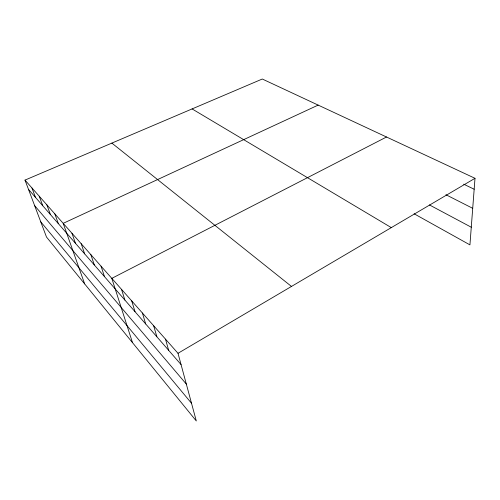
<?xml version="1.0" encoding="UTF-8"?>
<svg xmlns="http://www.w3.org/2000/svg" width="500" height="500" viewBox="0 0 500 500"><rect width="100%" height="100%" fill="white"/><g stroke="black" fill="none" stroke-linecap="round" stroke-linejoin="round"><path stroke-width="0.75" d="M25 180.1L178.006 353.294L196.306 420.981L46.487 237.025L25 180.1L262.294 79.019L475 178.306L469.931 244.875L414.119 213.781M178.006 353.294L475 178.306M386.519 137.006L111.806 278.356L132.481 342.612M318.163 105.1L63.2 223.337L84.656 283.894M463.656 184.169L474.169 189.231M445.919 194.725L472.719 208.319M429.444 204.925L471.275 227.225M192.1 108.925L391.306 227.619M111.869 143.1L291.475 286.438M28.494 189.363L181.05 364.556M34.631 205.619L186.331 384.094M40.744 221.812L191.513 403.25M31.969 187.994L35.475 197.381M39.256 196.231L42.763 205.75M46.869 204.856L50.388 214.5M54.844 213.881L58.356 223.656M71.963 233.256L75.469 243.306M81.169 243.681L84.663 253.863M90.856 254.644L94.325 264.962M101.05 266.188L104.494 276.637M121.519 289.35L124.887 300.062M131.706 300.881L135.031 311.706M142.406 312.994L145.675 323.938M153.656 325.731L156.869 336.788M165.506 339.15L168.644 350.306"/></g></svg>
